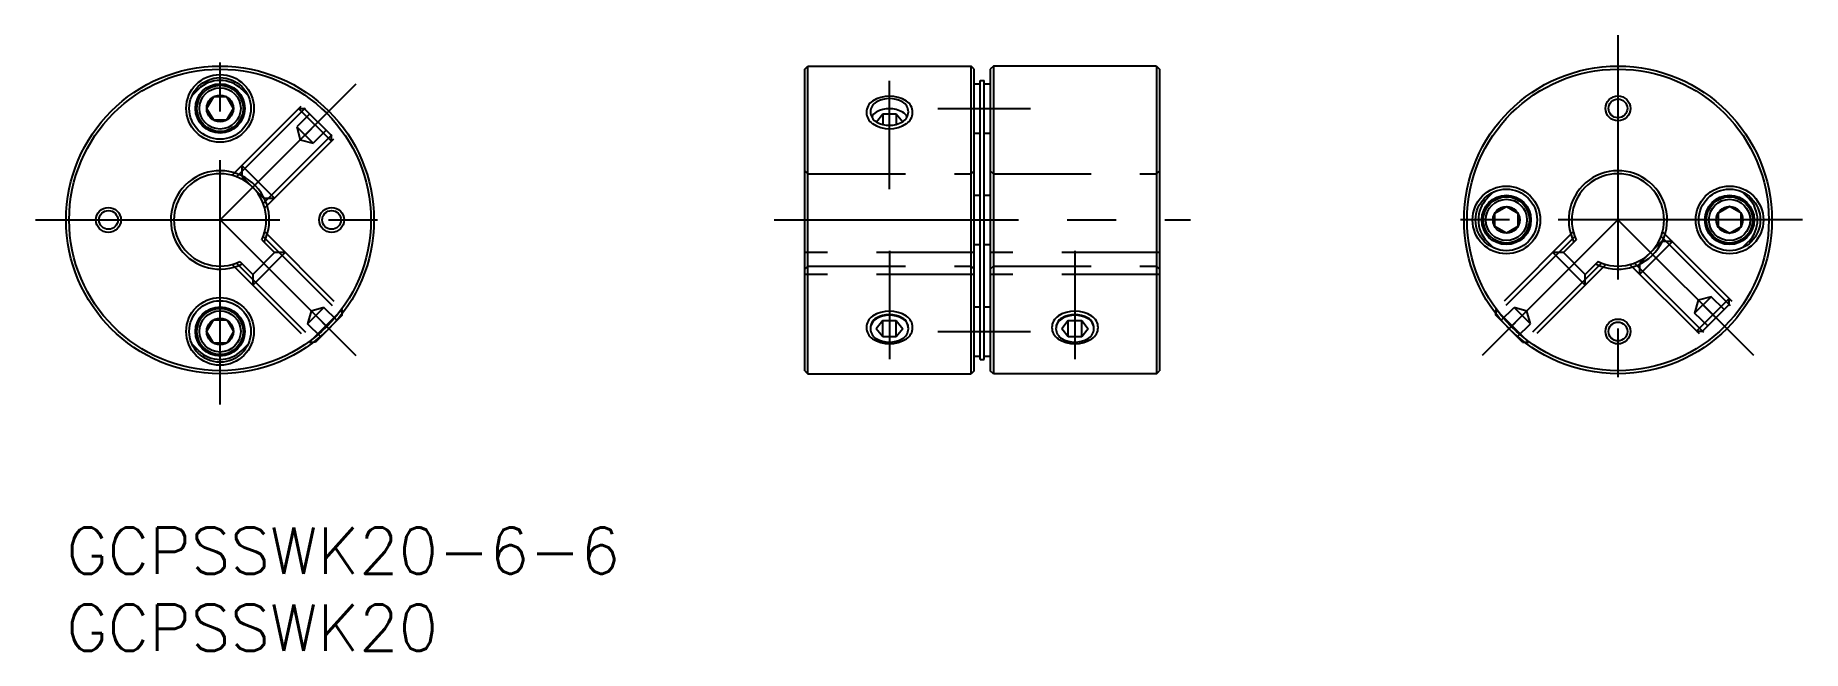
# Model space of a CAD drawing. Extents: x -2 to 113, y -8 to 32.
import ezdxf

# ---------------------------------------------------------------- set-up
doc = ezdxf.new("R2010")
doc.units = 0
doc.header["$LTSCALE"] = 0.5
doc.linetypes.add('CENTER', pattern=[50.8, 31.75, -6.35, 6.35, -6.35])
doc.linetypes.add('DASHED', pattern=[19.05, 12.7, -6.35])
for name, color, linetype in [('MSM_CENTER', 1, 'CENTER'), ('MSM_CONTINUOUS', 7, 'CONTINUOUS'), ('MSM_DASHED', 4, 'DASHED'), ('MSM_NARROW', 5, 'CONTINUOUS'), ('MSM_PART_NUMBER', 7, 'CONTINUOUS')]:
    doc.layers.add(name, color=color, linetype=linetype)
doc.styles.get("Standard").update_dxf_attribs({"font": 'txt.shx', "height": 2, "bigfont": 'bigfont.shx'})

# ---------------------------------------------------------------- blocks, each defined once
blk = doc.blocks.new('*U27')
at = {"layer": 'MSM_PART_NUMBER'}
blk.add_text('GCPSSWK20-6-6', height=3, dxfattribs=at).set_placement((0, -3))
blk = doc.blocks.new('*U28')
at = {"layer": 'MSM_PART_NUMBER'}
blk.add_text('GCPSSWK20', height=3, dxfattribs=at).set_placement((0, -8))

msp = doc.modelspace()

# ---------------------------------------------------------------- linework, layer by layer
at = {"layer": 'MSM_CENTER'}
for p, q in [((10, 8), (10, 32)), ((100.82, 32), (100.82, 8)), ((18.82, 28.82), (10, 20)), ((53.49, 22), (53.49, 29.05)), ((56.64, 27.25), (62.65, 27.25)), ((-2, 20), (22, 20)), ((10, 20), (18.82, 11.18)), ((45.99, 20), (73.04, 20)), ((112.82, 20), (88.82, 20)), ((100.82, 20), (92, 11.18)), ((109.64, 11.18), (100.82, 20)), ((53.49, 18), (53.49, 10.95)), ((65.54, 18), (65.54, 10.95)), ((56.64, 12.75), (62.65, 12.75))]:
    msp.add_line(p, q, dxfattribs=at)
at = {"layer": 'MSM_CONTINUOUS'}
for p, q in [((47.99, 29.8), (48.19, 30)), ((48.19, 10), (48.19, 30)), ((48.19, 30), (58.79, 30)), ((58.79, 10), (58.79, 30)), ((58.99, 29.8), (58.79, 30)), ((60.24, 30), (60.04, 29.8)), ((60.24, 30), (60.24, 10)), ((70.84, 30), (60.24, 30)), ((70.84, 30), (70.84, 10)), ((70.84, 30), (71.04, 29.8)), ((47.99, 10.2), (47.99, 29.8)), ((58.99, 10.2), (58.99, 29.8)), ((58.99, 28.85), (59.39, 28.85)), ((59.39, 10.93), (59.39, 29.07)), ((59.39, 29.07), (59.64, 29.07)), ((59.64, 10.93), (59.64, 29.07)), ((59.64, 28.85), (60.04, 28.85)), ((60.04, 29.8), (60.04, 10.2)), ((71.04, 29.8), (71.04, 10.2)), ((8.59, 28.49), (8.18, 28.08)), ((9.57, 28), (9.13, 27.25)), ((10.43, 28), (9.57, 28)), ((10.87, 27.25), (10.43, 28)), ((11.82, 28.08), (11.41, 28.49)), ((9.13, 27.25), (9.57, 26.5)), ((9.57, 26.5), (10.43, 26.5)), ((10.43, 26.5), (10.87, 27.25)), ((52.64, 26.38), (53.06, 26.89)), ((53.06, 26.89), (53.93, 26.89)), ((53.06, 26.89), (53.06, 26.2)), ((53.93, 26.89), (54.35, 26.38)), ((53.93, 26.89), (53.93, 26.2)), ((58.99, 25.65), (59.39, 25.65)), ((59.64, 25.65), (60.04, 25.65)), ((92.74, 21.82), (92.33, 21.41)), ((109.3, 21.41), (108.9, 21.82)), ((58.99, 21.6), (59.39, 21.6)), ((59.64, 21.6), (60.04, 21.6)), ((92.82, 20.43), (93.57, 20.87)), ((93.57, 20.87), (94.32, 20.43)), ((108.07, 20.87), (107.32, 20.43)), ((108.82, 20.43), (108.07, 20.87)), ((92.82, 19.57), (92.82, 20.43)), ((93.57, 19.13), (92.82, 19.57)), ((94.32, 19.57), (93.57, 19.13)), ((94.32, 20.43), (94.32, 19.57)), ((107.32, 20.43), (107.32, 19.57)), ((107.32, 19.57), (108.07, 19.13)), ((108.07, 19.13), (108.82, 19.57)), ((108.82, 19.57), (108.82, 20.43)), ((12.71, 18.71), (13.54, 17.88)), ((58.99, 18.4), (59.39, 18.4)), ((59.64, 18.4), (60.04, 18.4)), ((92.33, 18.59), (92.74, 18.18)), ((98.11, 18.71), (97.28, 17.88)), ((108.9, 18.18), (109.3, 18.59)), ((11.29, 17.29), (12.12, 16.46)), ((12.12, 16.46), (13.54, 17.88)), ((97.28, 17.88), (98.7, 16.46)), ((99.53, 17.29), (98.7, 16.46)), ((17.94, 13.8), (16.2, 12.06)), ((17.94, 13.8), (17.94, 13.92)), ((58.99, 14.35), (59.39, 14.35)), ((59.64, 14.35), (60.04, 14.35)), ((92.88, 13.8), (92.88, 13.92)), ((94.62, 12.06), (92.88, 13.8)), ((9.13, 12.75), (9.57, 13.5)), ((9.57, 12), (9.13, 12.75)), ((9.57, 13.5), (10.43, 13.5)), ((10.43, 13.5), (10.87, 12.75)), ((10.87, 12.75), (10.43, 12)), ((53.06, 13.46), (52.63, 12.93)), ((53.06, 12.4), (52.63, 12.93)), ((53.06, 13.46), (53.93, 13.46)), ((53.06, 12.4), (53.06, 13.46)), ((53.93, 13.46), (54.36, 12.93)), ((53.93, 12.4), (53.93, 13.46)), ((54.36, 12.93), (53.93, 12.4)), ((65.11, 13.46), (64.68, 12.93)), ((65.11, 12.4), (64.68, 12.93)), ((65.11, 13.46), (65.98, 13.46)), ((65.11, 12.4), (65.11, 13.46)), ((65.98, 13.46), (66.41, 12.93)), ((65.98, 12.4), (65.98, 13.46)), ((66.41, 12.93), (65.98, 12.4)), ((8.18, 11.92), (8.59, 11.51)), ((10.43, 12), (9.57, 12)), ((11.41, 11.51), (11.82, 11.92)), ((16.2, 12.06), (16.08, 12.06)), ((53.93, 12.4), (53.06, 12.4)), ((65.98, 12.4), (65.11, 12.4)), ((94.62, 12.06), (94.74, 12.06)), ((58.99, 11.15), (59.39, 11.15)), ((59.39, 10.93), (59.64, 10.93)), ((59.64, 11.15), (60.04, 11.15)), ((47.99, 10.2), (48.19, 10)), ((48.19, 10), (58.79, 10)), ((58.99, 10.2), (58.79, 10)), ((60.24, 10), (60.04, 10.2)), ((70.84, 10), (60.24, 10)), ((70.84, 10), (71.04, 10.2))]:
    msp.add_line(p, q, dxfattribs=at)
for centre, radius in [((10, 20), 10), ((100.82, 20), 10), ((10, 20), 9.8), ((10, 27.25), 2.2), ((10, 27.25), 2), ((10, 27.25), 1.6), ((10, 27.25), 1.5), ((100.82, 20), 9.8), ((10, 27.25), 1.34), ((10, 27.25), 0.866), ((100.82, 27.25), 0.81), ((100.82, 27.25), 0.611), ((93.57, 20), 2.2), ((93.57, 20), 2), ((108.07, 20), 2.2), ((108.07, 20), 2), ((2.75, 20), 0.81), ((17.25, 20), 0.81), ((93.57, 20), 1.6), ((93.57, 20), 1.5), ((93.57, 20), 1.34), ((93.57, 20), 0.866), ((108.07, 20), 1.6), ((108.07, 20), 1.5), ((108.07, 20), 1.34), ((108.07, 20), 0.866), ((2.75, 20), 0.611), ((17.25, 20), 0.611), ((10, 12.75), 2.2), ((10, 12.75), 2), ((10, 12.75), 1.6), ((10, 12.75), 1.5), ((10, 12.75), 1.34), ((10, 12.75), 0.866), ((100.82, 12.75), 0.81), ((100.82, 12.75), 0.611)]:
    msp.add_circle(centre, radius, dxfattribs=at)
for centre, radius, start, end in [((10, 27.07), 2, 45, 135), ((53, 27.02), 0.74, 119.3471, 240.3467), ((53.49, 26.16), 1.73, 60.2149, 119.5227), ((53.98, 27.02), 0.74, 300.0883, 60.0394), ((53, 26.36), 0.74, 119.3471, 153.5421), ((53.49, 25.5), 1.73, 60.2149, 119.5227), ((53.98, 26.36), 0.74, 25.9635, 60.6529), ((53.49, 27.88), 1.73, 240.3467, 299.84), ((10, 20), 3.2, 333.2099, 296.79), ((10, 20), 3, 334.4712, 295.5288), ((100.82, 20), 3.2, 243.2099, 206.79), ((100.82, 20), 3, 244.4712, 205.5288), ((93.75, 20), 2, 135, 225), ((107.89, 20), 2, 315, 45), ((53.49, 12.12), 1.73, 60.3467, 119.84), ((53.49, 12.07), 1.73, 60.3467, 119.84), ((65.54, 12.12), 1.73, 60.3467, 119.84), ((65.54, 12.07), 1.73, 60.3467, 119.84), ((53, 12.98), 0.74, 120.0883, 182.0781), ((53, 12.93), 0.74, 120.0883, 240.0394), ((53.98, 12.98), 0.74, 357.9219, 60.3467), ((53.98, 12.93), 0.74, 299.3471, 60.3467), ((65.05, 12.98), 0.74, 120.0883, 182.0781), ((65.05, 12.93), 0.74, 120.0883, 240.0394), ((66.03, 12.98), 0.74, 357.9219, 60.3467), ((66.03, 12.93), 0.74, 299.3471, 60.3467), ((10, 12.93), 2, 225, 315), ((53.49, 13.79), 1.73, 240.2149, 299.5227), ((65.54, 13.79), 1.73, 240.2149, 299.5227)]:
    msp.add_arc(centre, radius, start, end, dxfattribs=at)
at = {"layer": 'MSM_DASHED'}
for p, q in [((10.78, 22.9), (15.93, 28.05)), ((11.07, 22.8), (16.15, 27.89)), ((15.83, 26.89), (14.99, 26.05)), ((15.11, 27.23), (17.23, 25.11)), ((15.49, 27.23), (15.11, 27.23)), ((15.49, 27.23), (17.23, 25.49)), ((12.8, 21.07), (17.89, 26.15)), ((12.9, 20.78), (18.05, 25.93)), ((14.99, 26.05), (15.21, 25.21)), ((14.99, 26.05), (16.05, 24.99)), ((16.36, 26.36), (15.52, 25.52)), ((16.89, 25.83), (16.05, 24.99)), ((17.23, 25.11), (17.23, 25.49)), ((15.21, 25.21), (16.05, 24.99)), ((11.41, 23.54), (11.41, 22.83)), ((11.41, 23.54), (13.54, 21.41)), ((48.19, 23), (47.99, 23.2)), ((48.19, 23), (58.79, 23)), ((58.79, 23), (58.99, 23.2)), ((60.24, 23), (60.04, 23.2)), ((60.24, 23), (70.84, 23)), ((70.84, 23), (71.04, 23.2)), ((11.41, 22.83), (12.83, 21.41)), ((12.83, 21.41), (13.54, 21.41)), ((12.8, 18.93), (17.94, 13.8)), ((12.9, 19.22), (18.05, 14.07)), ((97.92, 19.22), (92.77, 14.07)), ((98.02, 18.93), (92.88, 13.8)), ((104.36, 18.59), (102.23, 16.46)), ((103.65, 18.59), (102.23, 17.17)), ((103.62, 18.93), (108.71, 13.85)), ((104.36, 18.59), (103.65, 18.59)), ((103.72, 19.22), (108.87, 14.07)), ((14.24, 17.88), (12.12, 15.76)), ((14.24, 17.88), (13.54, 17.88)), ((58.99, 17.88), (47.99, 17.88)), ((71.04, 17.88), (60.04, 17.88)), ((97.28, 17.88), (96.58, 17.88)), ((98.7, 15.76), (96.58, 17.88)), ((10.78, 17.1), (15.93, 11.95)), ((11.07, 17.2), (16.2, 12.06)), ((12.12, 16.46), (12.12, 15.76)), ((48.19, 17), (47.99, 16.8)), ((58.99, 16.46), (47.99, 16.46)), ((48.19, 17), (58.79, 17)), ((58.79, 17), (58.99, 16.8)), ((60.24, 17), (60.04, 16.8)), ((71.04, 16.46), (60.04, 16.46)), ((60.24, 17), (70.84, 17)), ((70.84, 17), (71.04, 16.8)), ((99.75, 17.2), (94.62, 12.06)), ((100.04, 17.1), (94.89, 11.95)), ((98.7, 15.76), (98.7, 16.46)), ((101.6, 17.1), (106.75, 11.95)), ((101.89, 17.2), (106.97, 12.11)), ((102.23, 17.17), (102.23, 16.46)), ((106.87, 15.01), (105.8, 13.95)), ((106.87, 15.01), (106.03, 14.79)), ((107.71, 14.17), (106.87, 15.01)), ((16.75, 14.31), (15.69, 13.25)), ((15.92, 14.08), (15.69, 13.25)), ((17.94, 14.18), (15.82, 12.06)), ((16.75, 14.31), (15.92, 14.08)), ((17.6, 13.46), (16.75, 14.31)), ((17.94, 13.92), (17.94, 14.18)), ((92.88, 14.18), (92.88, 13.92)), ((95, 12.06), (92.88, 14.18)), ((93.22, 13.46), (94.07, 14.31)), ((94.9, 14.08), (94.07, 14.31)), ((95.13, 13.25), (94.07, 14.31)), ((95.13, 13.25), (94.9, 14.08)), ((106.03, 14.79), (105.8, 13.95)), ((106.65, 13.11), (105.8, 13.95)), ((108.05, 14.89), (105.93, 12.77)), ((108.05, 14.51), (106.31, 12.77)), ((107.18, 13.64), (106.33, 14.48)), ((108.05, 14.51), (108.05, 14.89)), ((16.54, 12.4), (15.69, 13.25)), ((17.07, 12.93), (16.22, 13.78)), ((93.75, 12.93), (94.6, 13.78)), ((94.28, 12.4), (95.13, 13.25)), ((105.93, 12.77), (106.31, 12.77)), ((15.82, 12.06), (16.08, 12.06)), ((94.74, 12.06), (95, 12.06))]:
    msp.add_line(p, q, dxfattribs=at)
at = {"layer": 'MSM_NARROW'}
for centre, radius, start, end in [((52.87, 26.99), 0.875, 123.0888, 236.9112), ((53.49, 26.03), 2.02, 56.9112, 123.0888), ((54.12, 26.99), 0.875, 303.0888, 56.9112), ((53.49, 27.95), 2.02, 236.9112, 303.0888), ((53.49, 12.05), 2.02, 56.9112, 123.0888), ((65.54, 12.05), 2.02, 56.9112, 123.0888), ((52.87, 13.01), 0.875, 123.0888, 236.9112), ((54.12, 13.01), 0.875, 303.0888, 56.9112), ((64.92, 13.01), 0.875, 123.0888, 236.9112), ((66.17, 13.01), 0.875, 303.0888, 56.9112), ((53.49, 13.97), 2.02, 236.9112, 303.0888), ((65.54, 13.97), 2.02, 236.9112, 303.0888)]:
    msp.add_arc(centre, radius, start, end, dxfattribs=at)

# ---------------------------------------------------------------- block references
at = {"layer": 'MSM_CONTINUOUS'}
for name in ['*U27', '*U28']:
    msp.add_blockref(name, (0, 0), dxfattribs=at)

doc.saveas('drawing.dxf')
